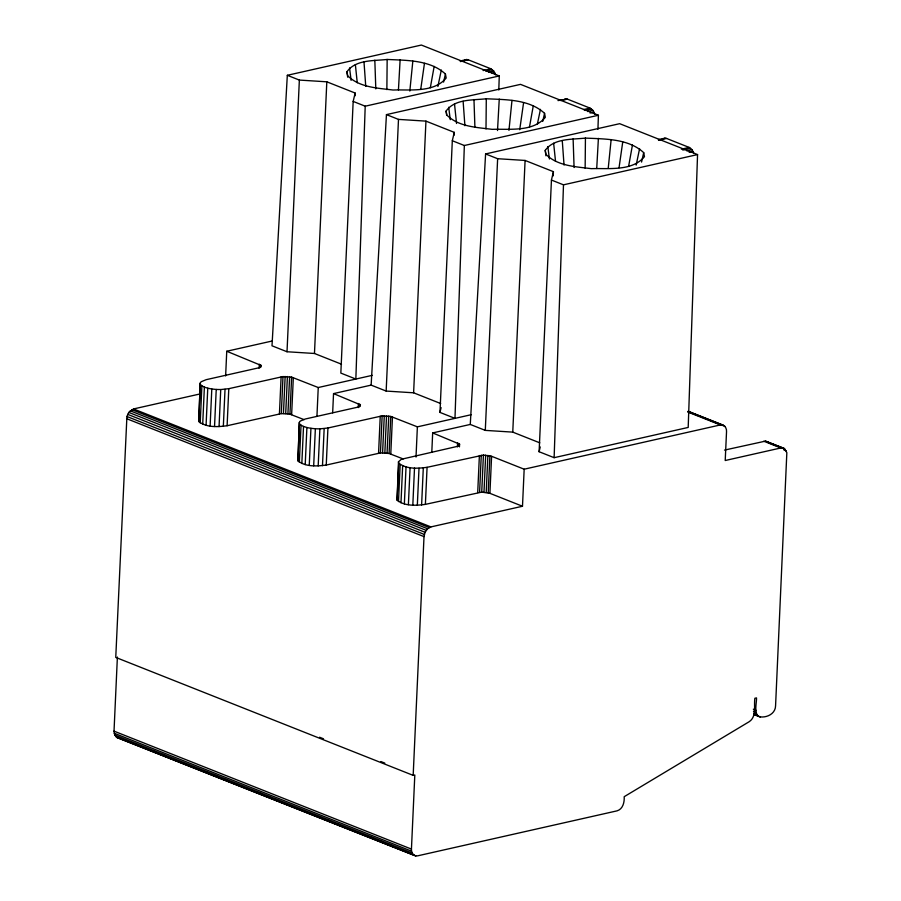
<?xml version="1.0" encoding="UTF-8"?>
<svg xmlns="http://www.w3.org/2000/svg" width="901" height="901" viewBox="0 0 901 901"><rect width="100%" height="100%" fill="white"/><g stroke="black" fill="none" stroke-linecap="round" stroke-linejoin="round"><path stroke-width="1.35" d="M386.867 89.604L387.16 59.455C406.79 60.412 430.081 59.871 445.421 73.995L446.186 78.015C433.877 92.882 410.417 89.424 393.005 90.021C377.553 88.05 359.353 87.476 347.707 75.774L346.941 71.753C355.636 59.466 373.757 60.986 387.16 59.455M485.999 128.922L486.292 98.772C505.934 99.729 529.225 99.189 544.553 113.312L545.33 117.333C533.009 132.199 509.561 128.742 492.149 129.339C476.685 127.368 458.496 126.793 446.851 115.091L446.085 111.071C454.78 98.783 472.901 100.304 486.292 98.772M585.143 168.239L585.436 138.09C605.067 139.047 628.357 138.506 643.697 152.629L644.463 156.65C632.153 171.517 608.693 168.059 591.281 168.656C575.829 166.685 557.64 166.111 545.983 154.409L545.218 150.388C553.912 138.112 572.034 139.621 585.436 138.09M353.169 101.419L365.209 106.194L355.85 379.051L340.837 373.093L353.169 101.419L355.14 93.04L326.815 81.811L299.357 80.076L287.318 75.301L272.001 345.804L287.014 351.75L314.472 353.485L341.513 364.207M452.313 140.736L464.342 145.511L454.982 418.368L439.97 412.41L452.313 140.736L454.273 132.357L425.948 121.128L398.49 119.394L386.45 114.618L371.144 385.121L386.157 391.068L413.615 392.802L440.657 403.524M498.794 90.01L499.278 75.943L421.375 45.05L287.318 75.301M485.594 153.936L619.663 123.685L697.554 154.578L688.195 427.434L554.126 457.685L563.485 184.829L551.446 180.054L553.417 171.674L525.092 160.446L497.634 158.711L485.594 153.936L470.277 424.439L485.29 430.385L512.759 432.12L539.789 442.841M597.926 129.327L598.41 115.26L520.519 84.367L386.45 114.618M200.472 393.85L133.506 408.953L128.775 412.41L126.917 416.487L115.756 657.415L413.176 775.367L414.809 774.995L411.442 849.091C411.036 852.583 413.705 856.806 417.602 855.849L617.072 810.844C622.974 809.098 624.551 802.115 624.19 796.698L749.238 721.678C756.851 716.554 753.698 705.798 754.88 698.264L756.513 697.903C756.851 703.129 752.47 717.421 762.122 717.005C768.632 717.005 775.479 712.894 775.57 705.821L786.843 452.64L784.028 448.326L765.49 441.118L724.494 450.095M414.392 855.488L116.972 737.525L114.72 735.058L114.022 731.139L117.389 657.043M225.633 375.954L226.748 351.255L261.279 365.491L260.963 366.853L258.452 367.89L206.126 379.693L201.114 381.776L200.202 383.094L198.783 421.544C206.509 427.716 217.805 426.995 227.108 425.734L281.315 413.615L289.942 414.167L304.099 419.641M198.783 421.544L200.202 383.094M200.36 398.242L200.484 395.494M200.213 422.929L201.892 385.876L200.472 384.502M202.702 424.191L204.381 387.137L201.892 385.876M206.081 425.249L207.759 388.207L204.381 387.137M210.113 426.038L211.803 388.995L207.759 388.207M214.539 426.5L216.229 389.457L211.803 388.995M219.056 426.601L220.734 389.559L228.786 388.68L282.993 376.573L291.631 377.114L318.244 387.531L372.259 375.345M223.335 426.342L225.025 389.3M227.108 425.734L228.786 388.68M259.139 368.284L259.319 364.173M260.445 367.54L260.569 364.804M279.423 413.931L281.112 376.877M281.315 413.615L282.993 376.573M283.455 413.491L285.144 376.438M287.014 351.75L299.357 80.076M285.707 413.536L287.396 376.494M287.926 413.773L289.604 376.719M289.942 414.167L291.631 377.114M291.631 414.697L293.321 377.654M332.66 412.816L333.539 393.602L360.423 404.808L360.096 406.171L357.584 407.207L305.27 419.01L300.247 421.094L299.335 422.411L297.927 460.861C305.653 467.033 316.938 466.313 326.252 465.051L380.447 452.933L389.086 453.485L403.231 458.958M297.927 460.861L299.335 422.411M299.346 462.247L301.035 425.193L299.605 423.819M301.835 463.508L303.524 426.455L301.035 425.193M305.214 464.567L306.903 427.524L303.524 426.455M309.257 465.355L310.935 428.313L306.903 427.524M314.472 353.485L326.815 81.811M313.683 465.817L315.361 428.775L310.935 428.313M316.938 416.352L318.244 387.531M318.188 465.918L319.878 428.876L327.93 427.998L382.137 415.89L390.764 416.431L417.377 426.849L471.403 414.663M322.479 465.659L324.157 428.617M326.252 465.051L327.93 427.998M355.017 95.844L355.14 93.04M358.271 407.601L358.463 403.49M359.578 406.858L359.702 404.121M378.566 453.248L380.245 416.194M380.447 452.933L382.137 415.89M382.598 452.809L384.276 415.755M386.157 391.068L398.49 119.394M384.851 452.854L386.529 415.811M387.058 453.09L388.748 416.037M389.086 453.485L390.764 416.431M390.775 454.014L392.453 416.972M398.479 461.74L397.059 500.179C404.797 506.351 416.082 505.63 425.385 504.369L481.731 492.126L489.907 493.331L522.49 506.249L524.168 469.207L491.597 456.289L483.42 455.073L427.074 467.315C417.76 468.576 406.475 469.297 398.749 463.137L398.479 461.74L401.407 459.251L456.728 446.524L459.24 445.488L459.555 444.125L432.671 432.919L431.804 452.133M397.059 500.179L398.749 463.137M398.49 501.564L400.168 464.511M400.979 502.826L402.657 465.772M404.358 503.884L406.036 466.842M408.39 504.673L410.079 467.63M413.615 392.802L425.948 121.128M412.816 505.134L414.505 468.092M416.014 457.044L417.377 426.849M417.332 505.236L419.01 468.193M421.612 504.977L423.301 467.934M413.176 775.367L424.011 536.613L425.081 532.3L427.603 528.752L430.926 526.905L522.49 506.249M425.385 504.369L427.074 467.315M454.149 135.161L454.273 132.357M457.415 446.919L457.607 442.808M458.722 446.175L458.846 443.438M459.431 446.873L459.555 444.125M477.71 492.565L479.388 455.512M479.591 492.261L481.269 455.208M481.731 492.126L483.42 455.073M485.29 430.385L497.634 158.711M483.983 492.171L485.673 455.129M486.202 492.408L487.88 455.354M488.218 492.802L489.907 455.748M489.907 493.331L491.597 456.289M512.759 432.12L525.092 160.446M554.126 457.685L539.113 451.728L551.446 180.054M553.225 175.875L553.417 171.674M398.445 89.863L400.123 59.748M497.51 130.555L499.255 99.065M596.721 168.498L598.399 138.382M409.82 91.057L412.838 61.077M508.952 130.375L511.982 100.394M608.231 168.329L611.126 139.711M420.778 89.03L424.461 63.34M519.719 129.699L523.594 102.658M619.055 167.665L622.737 141.975M430.318 87.791L434.169 66.404M529.461 127.109L533.302 105.721M628.594 166.426L632.446 145.038M437.886 86.473L441.321 70.03M537.311 124.417L540.454 109.348M636.174 165.108L639.597 148.665M443.585 82.092L445.421 73.995M542.717 121.41L544.553 113.312M641.557 162.079L643.697 152.629M439.97 412.41L441.096 407.624M539.113 451.728L540.24 446.941M464.128 60.626L466.763 59.511L468.238 59.804L490.899 68.791L493.692 71.021L495.618 74.862M662.404 139.272L665.039 138.146L666.526 138.439L689.186 147.426L691.968 149.656L693.905 153.497M460.22 60.986L466.763 59.511M460.4 61.583L468.238 59.804M483.06 70.571L490.899 68.791M485.819 71.134L492.363 69.659M488.455 72.204L493.692 71.021M492.183 73.386L494.795 72.801M365.209 106.194L499.278 75.943M557.956 100.585L567.382 99.121L590.042 108.109L592.824 110.339L594.761 114.179M560.647 100.54L567.382 99.121M583.499 109.584L590.042 108.109M584.952 110.451L591.495 108.976M587.598 111.521L592.824 110.339M590.02 112.997L593.939 112.118M464.342 145.511L598.41 115.26M658.406 139.599L665.039 138.146M658.485 140.151L661.097 139.565M658.676 140.218L666.526 138.439M681.336 149.206L689.186 147.426M682.789 150.062L690.639 148.293M686.731 150.839L691.968 149.656M689.152 152.314L693.083 151.436M563.485 184.829L697.554 154.578M226.748 351.255L272.023 341.04M333.539 393.602L371.144 385.121M432.671 432.919L470.277 424.439M524.168 469.207L720.361 424.934C724.269 423.988 726.938 428.212 726.533 431.692L725.215 460.512L780.807 447.966L784.028 448.326M564.499 99.11L565.907 98.828M216.229 389.457L220.734 389.559M315.361 428.775L319.878 428.876M116.972 737.525L415.924 855.95M765.49 441.118L782.485 447.865M769.634 443.112L785.323 449.329M688.296 411.306L723.582 425.306M763.811 441.22L780.807 447.966M688.06 411.363L722.039 424.833M688.285 411.791L698.737 415.935M701.35 416.972L707.882 419.562M710.495 420.598L724.877 426.308M783.667 449.768L786.28 450.804M687.688 411.982L720.361 424.934M133.506 408.953L430.926 526.905M131.805 409.617L429.225 527.569M130.194 410.8L427.603 528.752M128.775 412.41L426.196 530.362M127.66 414.347L425.081 532.3M126.917 416.487L424.337 534.439M126.602 418.661L424.011 536.613M753.349 709.211L755.95 710.247M753.473 711.294L756.074 712.331M754.036 713.13L756.637 714.166M753.687 714.088L757.606 715.631M753.687 714.572L760.444 717.106M319.585 737.232L323.493 738.786M380.886 761.548L384.806 763.102M114.022 731.139L411.442 849.091M114.157 733.223L411.566 851.175M114.72 735.058L412.129 853.01M152.798 750.826L156.718 752.38M161.932 754.452L165.852 756.007M204.977 771.526L208.897 773.069M214.111 775.142L218.031 776.696M223.245 778.768L227.153 780.322M257.157 792.216L261.076 793.77M266.291 795.842L270.199 797.385M275.424 799.457L279.333 801.012M318.47 816.531L322.378 818.085M327.604 820.147L331.512 821.701M336.726 823.773L340.646 825.327M370.649 837.22L374.557 838.775M379.783 840.847L383.691 842.401M388.905 844.462L392.825 846.016M115.677 736.522L413.097 854.486M767.033 441.591L768.328 442.594M545.218 150.388L545.972 155.828M446.085 111.071L446.648 115.148M346.941 71.753L347.696 77.193M547.831 146.57L549.407 158.993M448.687 107.253L450.263 119.675M349.554 67.935L351.12 80.358M553.642 143.236L555.534 161.403M454.509 103.919L456.548 123.482M355.366 64.602L357.258 82.768M562.269 140.601L564.037 165.052M463.125 101.284L464.905 125.735M363.993 61.966L365.761 86.417M573.115 138.844L574.083 167.541M473.971 99.527L474.895 126.861M374.827 60.209L375.807 88.906"/></g></svg>
